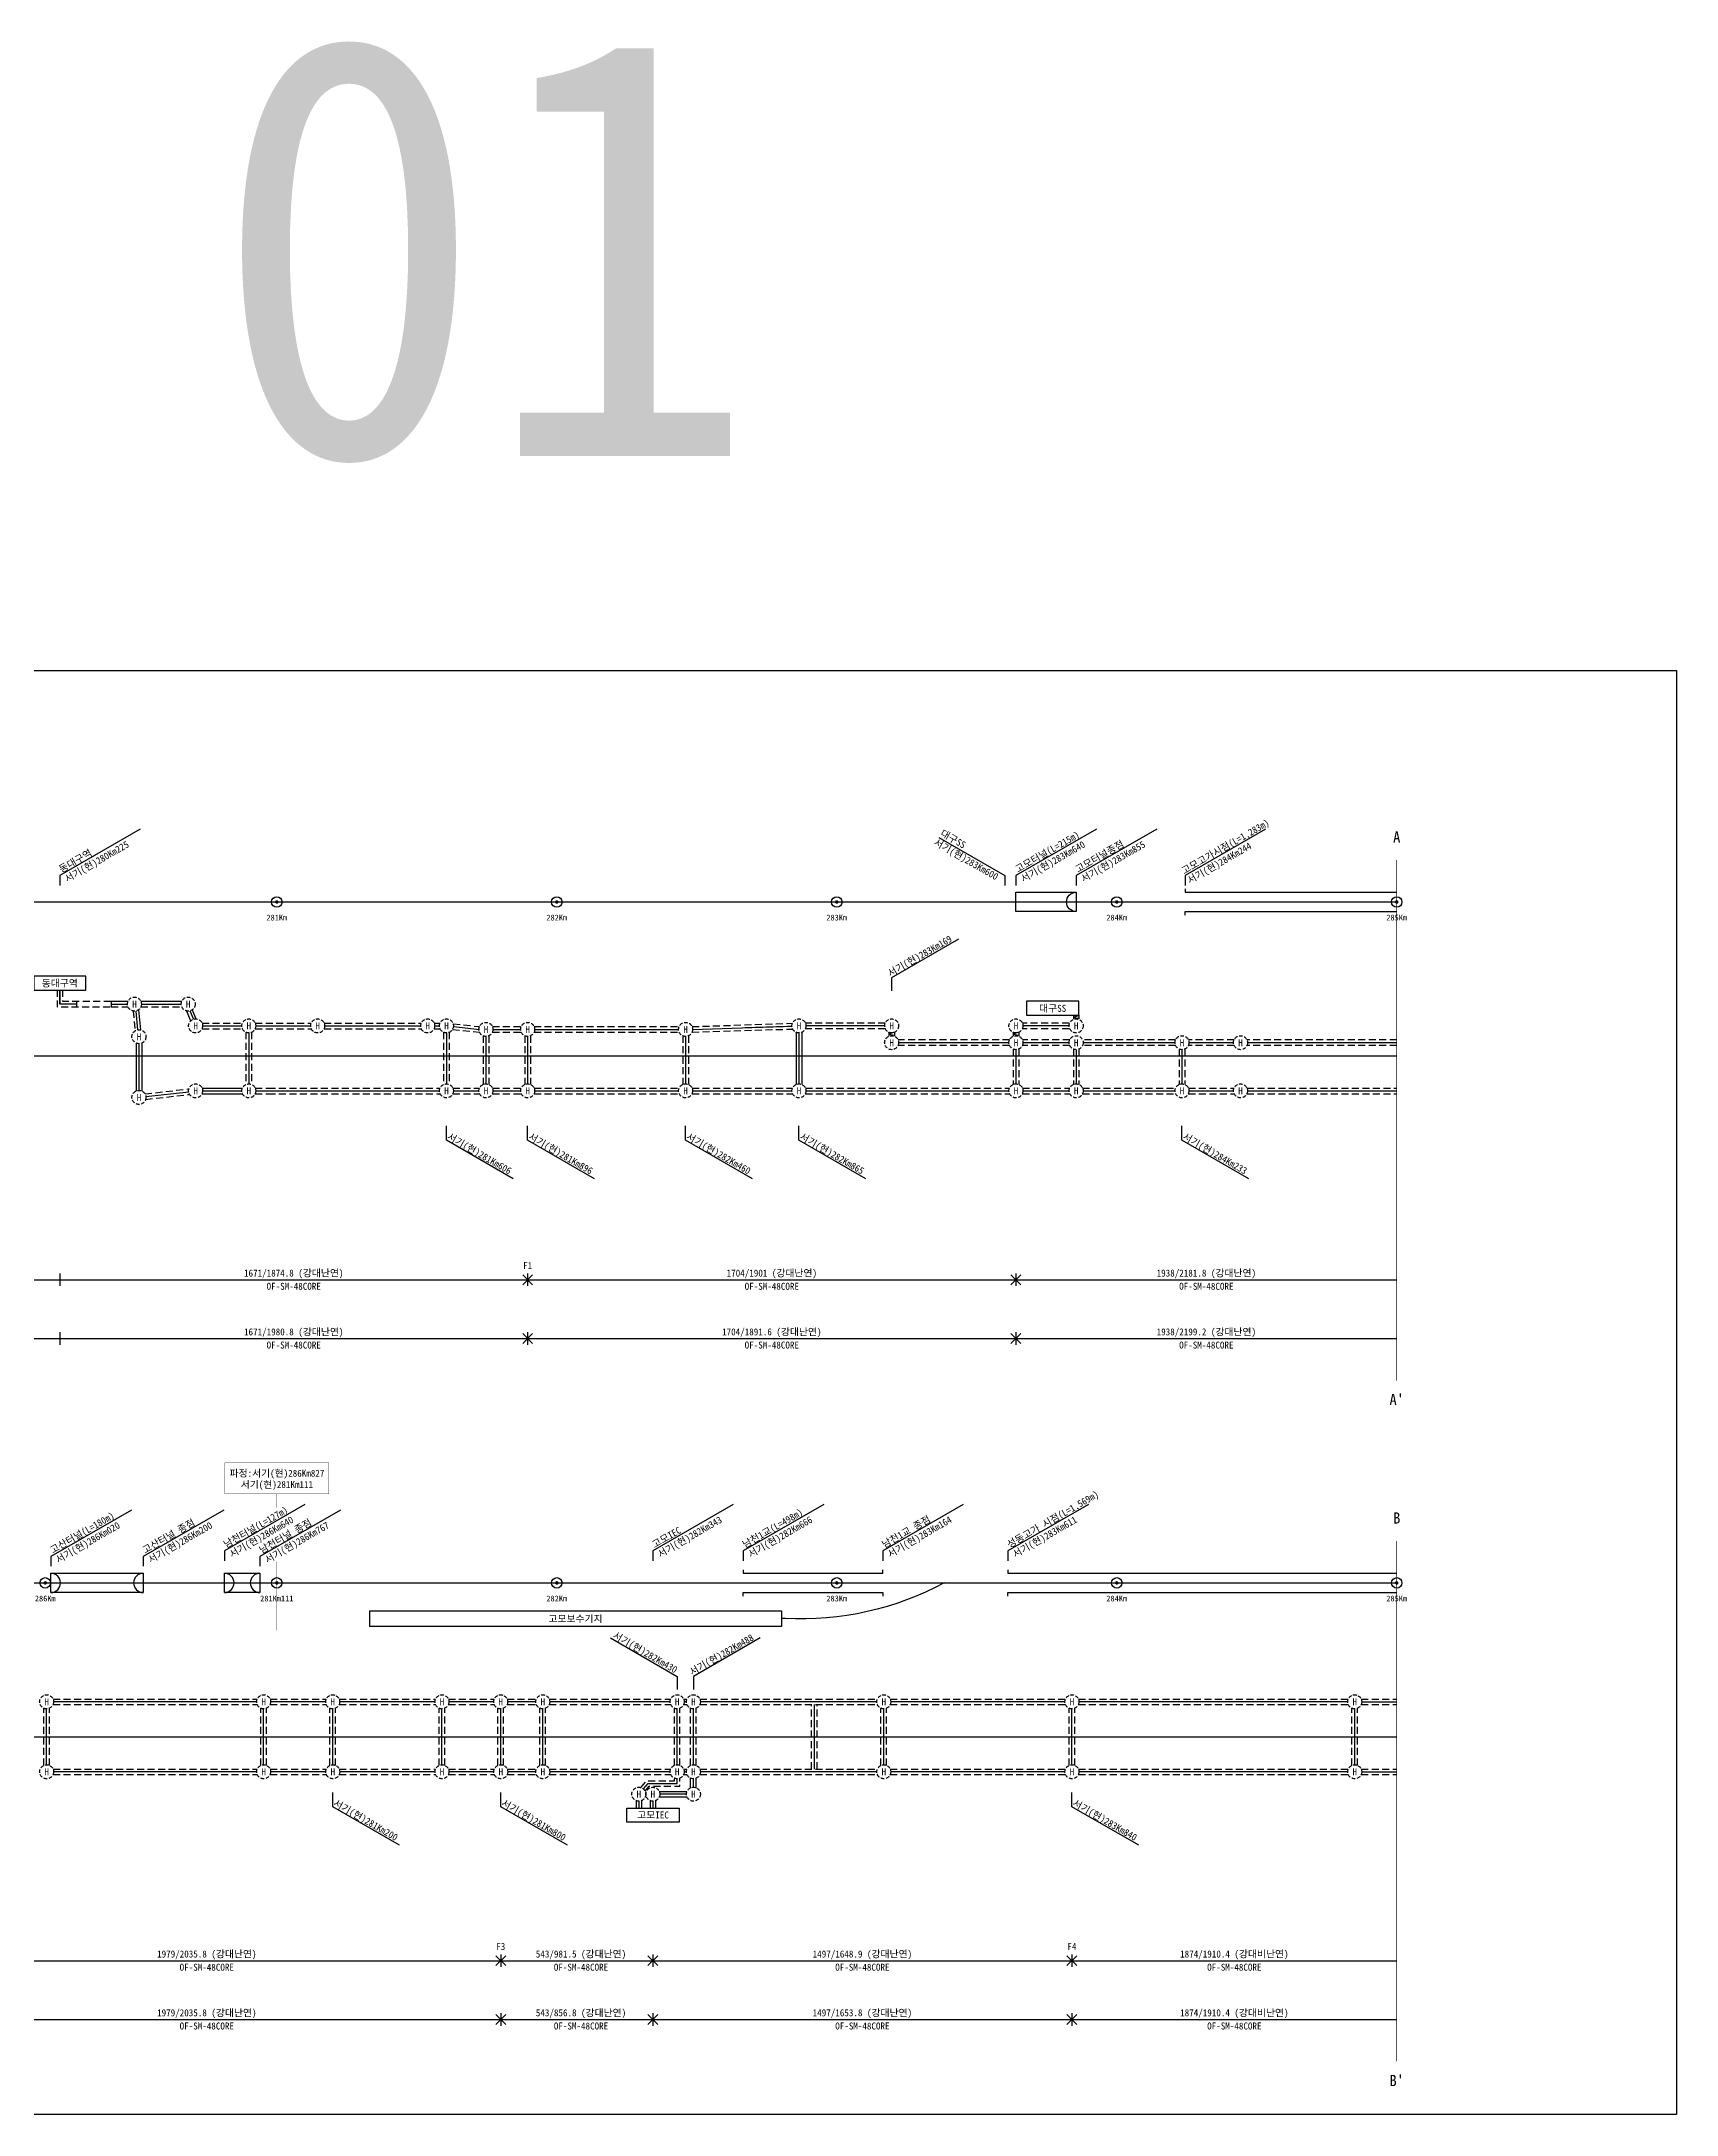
# Model space of a CAD drawing. Extents: x -115 to 796, y 0 to 741.
# Drawn here: x 212 to 796, y 0 to 741 of the extents above; entities that cross this region are included whole.
import ezdxf
from ezdxf.enums import TextEntityAlignment as Align

# ---------------------------------------------------------------- set-up
doc = ezdxf.new("R2010")
doc.units = 0
doc.header["$MEASUREMENT"] = 0
doc.linetypes.add('CENTER', pattern=[50.8, 31.75, -6.35, 6.35, -6.35])
doc.linetypes.add('HIDDEN', pattern=[0.375, 0.25, -0.125])
for name, color, linetype in [('TN-CABL', 4, 'Continuous'), ('TN-MACL', 6, 'Continuous'), ('TN-MACT', 6, 'Continuous'), ('TN-TABL-LIN1', 4, 'Continuous'), ('TN-TABL-LIN2', 1, 'Continuous'), ('TN-TABL-TEX2', 3, 'Continuous'), ('TN-TEXT', 3, 'Continuous'), ('TT-CABL', 4, 'Continuous'), ('TT-LEAT', 3, 'Continuous'), ('TX-BORD', 7, 'Continuous'), ('TX-PAPR', 2, 'Continuous'), ('TZ-BASE', 253, 'Continuous'), ('TZ-CABL', 4, 'Continuous'), ('TZ-LEAL', 253, 'Continuous'), ('TZ-LINE', 1, 'Continuous')]:
    doc.layers.add(name, color=color, linetype=linetype)
doc.layers.add('TX-LINE', color=6, linetype='Continuous', plot=False)
doc.styles.get("Standard").update_dxf_attribs({"font": 'GulimChe.ttf'})
doc.styles.add('굴림체', font='GulimChe.ttf')
doc.linetypes.add('TRACKS', pattern='A,3.81,[130,ltypeshp.shx,S=6.35,R=0,X=0,Y=0],3.81', length=7.62)
doc.linetypes.add('ZIGZAG', pattern='A,0.0001,-0.2,[131,ltypeshp.shx,S=0.2,R=0,X=-0.2,Y=0],-0.4,[131,ltypeshp.shx,S=0.2,R=180,X=0.2,Y=0],-0.2', length=0.8001)

# ---------------------------------------------------------------- blocks, each defined once
blk = doc.blocks.new('XX')
at = {"layer": 'TN-TABL-LIN1'}
for points in [[(-1.77, 1.77), (1.77, -1.77)], [(1.77, 1.77), (-1.77, -1.77)]]:
    blk.add_lwpolyline(points, dxfattribs=at)

msp = doc.modelspace()

# ---------------------------------------------------------------- linework, layer by layer
at = {"layer": 'TN-CABL', "linetype": 'ZIGZAG', "ltscale": 5}
for p, q in [((218.57, 401.79), (218.57, 396.79)), ((224.53, 396.79), (218.57, 396.79)), ((442.37, 114.47), (432.87, 114.47))]:
    msp.add_line(p, q, dxfattribs=at)
at = {"layer": 'TN-CABL', "linetype": 'ZIGZAG', "ltscale": 3}
for p, q in [((265.02, 394.36), (266.27, 391.37)), ((425.37, 111.97), (425.37, 109.47)), ((430.37, 111.97), (430.37, 109.47))]:
    msp.add_line(p, q, dxfattribs=at)
at = {"layer": 'TN-CABL', "linetype": 'ByBlock', "ltscale": 10, "flags": 128}
for points in [[(620.47, 437.99), (620.47, 436.74), (696.07, 436.74)], [(620.47, 428.59), (620.47, 429.84), (696.07, 429.84)], [(462.67, 194.67), (462.67, 193.42), (512.47, 193.42), (512.47, 194.67)], [(557.17, 194.67), (557.17, 193.42), (696.07, 193.42)], [(462.67, 185.27), (462.67, 186.52), (512.47, 186.52), (512.47, 185.27)], [(557.17, 185.27), (557.17, 186.52), (696.07, 186.52)]]:
    msp.add_lwpolyline(points, dxfattribs=at)
at = {"layer": 'TN-CABL', "linetype": 'ByBlock', "ltscale": 10}
for points in [[(560.07, 429.84), (560.07, 436.74)], [(560.07, 436.74), (581.57, 436.74), (581.57, 429.84)], [(581.57, 429.84), (560.07, 429.84)]]:
    msp.add_lwpolyline(points, dxfattribs=at)
msp.add_lwpolyline([(581.57, 429.84, -1), (581.57, 436.74)], format="xyb", dxfattribs=at)
at = {"layer": 'TN-CABL', "linetype": 'HIDDEN', "ltscale": 10, "flags": 128}
for points in [[(217.57, 401.85), (217.57, 395.79), (236.94, 395.79)], [(219.57, 401.85), (219.57, 397.79), (236.94, 397.79)], [(236.94, 397.79), (236.94, 395.79)], [(236.94, 395.79), (242.94, 395.79)], [(244.72, 394.34), (245.4, 387.19)], [(247.52, 395.79), (262.14, 395.79)], [(269.37, 390.01), (283.78, 390.01)], [(269.37, 388.01), (283.78, 388.01)], [(285.07, 386.72), (285.07, 368.08)], [(287.07, 386.72), (287.07, 368.08)], [(288.37, 390.01), (308.38, 390.01)], [(288.37, 388.01), (308.38, 388.01)], [(312.97, 390.01), (347.68, 390.01)], [(312.97, 389.01), (347.68, 389.01)], [(312.97, 388.01), (347.68, 388.01)], [(352.27, 390.01), (354.38, 390.01)], [(352.27, 388.01), (354.38, 388.01)], [(355.67, 386.72), (355.67, 368.08)], [(357.67, 386.72), (357.67, 368.08)], [(358.79, 387.67), (368.48, 386.76)], [(359.06, 389.75), (368.48, 388.76)], [(369.77, 385.47), (369.77, 368.08)], [(371.77, 385.47), (371.77, 368.08)], [(373.07, 388.76), (383.38, 388.76)], [(373.07, 387.76), (383.17, 387.76)], [(373.07, 386.76), (383.38, 386.76)], [(384.67, 385.47), (384.67, 368.08)], [(386.67, 385.47), (386.67, 368.08)], [(387.97, 388.76), (439.78, 388.76)], [(387.97, 386.76), (439.78, 386.76)], [(388.17, 387.76), (439.57, 387.76)], [(441.07, 385.47), (441.07, 368.08)], [(443.07, 385.47), (443.07, 368.08)], [(444.37, 388.76), (480.25, 389.93)], [(444.37, 386.76), (480.34, 387.89)], [(444.57, 387.76), (480.08, 388.93)], [(513.38, 390.01), (484.87, 390.01)], [(513.38, 388.01), (484.87, 388.01)], [(513.38, 389.01), (485.07, 389.01)], [(579.07, 390.01), (562.37, 390.01)], [(579.07, 388.01), (562.37, 388.01)], [(557.78, 384.01), (517.97, 384.01)], [(557.78, 382.01), (517.97, 382.01)], [(557.57, 383.01), (518.17, 383.01)], [(559.07, 380.72), (559.07, 368.08)], [(561.07, 380.72), (561.07, 368.08)], [(579.28, 384.01), (562.37, 384.01)], [(579.28, 382.01), (562.37, 382.01)], [(579.07, 383.01), (562.57, 383.01)], [(580.57, 380.72), (580.57, 368.08)], [(582.57, 380.72), (582.57, 368.08)], [(617.08, 384.01), (583.87, 384.01)], [(617.08, 382.01), (583.87, 382.01)], [(616.87, 383.01), (584.07, 383.01)], [(618.37, 380.72), (618.37, 368.08)], [(620.37, 380.72), (620.37, 368.08)], [(637.98, 384.01), (621.67, 384.01)], [(637.98, 382.01), (621.67, 382.01)], [(637.77, 383.01), (621.87, 383.01)], [(696.07, 384.01), (642.57, 384.01)], [(696.07, 382.01), (642.57, 382.01)], [(696.07, 383.01), (642.77, 383.01)], [(249, 364.71), (264.69, 366.52)], [(249.23, 362.72), (264.92, 364.53)], [(288.37, 366.79), (293.07, 366.79)], [(288.37, 364.79), (293.07, 364.79)], [(293.07, 366.79), (354.38, 366.79)], [(293.07, 365.79), (354.17, 365.79)], [(293.07, 364.79), (354.38, 364.79)], [(358.97, 366.79), (368.48, 366.79)], [(358.97, 364.79), (368.48, 364.79)], [(359.17, 365.79), (368.27, 365.79)], [(373.07, 366.79), (383.38, 366.79)], [(373.07, 364.79), (383.38, 364.79)], [(373.27, 365.79), (383.17, 365.79)], [(387.97, 366.79), (439.78, 366.79)], [(387.97, 364.79), (439.78, 364.79)], [(388.17, 365.79), (439.57, 365.79)], [(444.37, 366.79), (480.28, 366.79)], [(444.37, 364.79), (480.28, 364.79)], [(444.57, 365.79), (480.07, 365.79)], [(484.87, 366.79), (557.78, 366.79)], [(484.87, 364.79), (557.78, 364.79)], [(485.07, 365.79), (557.57, 365.79)], [(562.37, 366.79), (579.28, 366.79)], [(562.37, 364.79), (579.28, 364.79)], [(562.57, 365.79), (579.07, 365.79)], [(583.87, 366.79), (617.08, 366.79)], [(583.87, 364.79), (617.08, 364.79)], [(584.07, 365.79), (616.87, 365.79)], [(621.67, 366.79), (637.98, 366.79)], [(621.67, 364.79), (637.98, 364.79)], [(621.87, 365.79), (637.77, 365.79)], [(642.57, 366.79), (696.07, 366.79)], [(642.57, 364.79), (696.07, 364.79)], [(642.77, 365.79), (696.07, 365.79)], [(216.17, 148.47), (289.08, 148.47)], [(293.67, 148.47), (313.75, 148.47)], [(318.33, 148.47), (352.78, 148.47)], [(357.37, 148.47), (373.75, 148.47)], [(378.33, 148.47), (388.78, 148.47)], [(393.37, 148.47), (436.78, 148.47)], [(441.37, 148.47), (442.58, 148.47)], [(447.17, 148.47), (510.58, 148.47)], [(515.17, 148.47), (577.78, 148.47)], [(582.37, 148.47), (678.78, 148.47)], [(683.37, 148.47), (696.07, 148.47)], [(212.87, 124.76), (212.87, 145.18)], [(214.87, 124.76), (214.87, 145.18)], [(216.17, 146.47), (289.08, 146.47)], [(290.37, 124.76), (290.37, 145.18)], [(292.37, 124.76), (292.37, 145.18)], [(293.67, 146.47), (313.75, 146.47)], [(315.07, 124.76), (315.07, 145.18)], [(317.07, 124.76), (317.07, 145.18)], [(318.33, 146.47), (352.78, 146.47)], [(354.07, 124.76), (354.07, 145.18)], [(356.07, 124.76), (356.07, 145.18)], [(357.37, 146.47), (373.75, 146.47)], [(375.07, 124.76), (375.07, 145.18)], [(377.07, 124.76), (377.07, 145.18)], [(378.33, 146.47), (388.78, 146.47)], [(390.07, 124.76), (390.07, 145.18)], [(392.07, 124.76), (392.07, 145.18)], [(393.37, 146.47), (436.78, 146.47)], [(438.07, 124.76), (438.07, 145.18)], [(440.07, 124.76), (440.07, 145.18)], [(441.37, 146.47), (442.58, 146.47)], [(443.87, 124.76), (443.87, 145.18)], [(445.87, 124.76), (445.87, 145.18)], [(447.17, 146.47), (510.58, 146.47)], [(487.07, 123.47), (487.07, 146.47)], [(489.07, 123.47), (489.07, 146.47)], [(511.87, 124.76), (511.87, 145.18)], [(513.87, 124.76), (513.87, 145.18)], [(515.17, 146.47), (577.78, 146.47)], [(579.07, 124.76), (579.07, 145.18)], [(581.07, 124.76), (581.07, 145.18)], [(582.37, 146.47), (678.78, 146.47)], [(680.07, 124.76), (680.07, 145.18)], [(682.07, 124.76), (682.07, 145.18)], [(683.37, 146.47), (696.07, 146.47)], [(216.17, 123.47), (289.08, 123.47)], [(216.17, 121.47), (289.08, 121.47)], [(293.67, 123.47), (313.78, 123.47)], [(293.67, 121.47), (313.78, 121.47)], [(318.37, 123.47), (352.78, 123.47)], [(318.37, 121.47), (352.78, 121.47)], [(357.37, 123.47), (373.78, 123.47)], [(357.37, 121.47), (373.78, 121.47)], [(378.37, 123.47), (388.78, 123.47)], [(378.37, 121.47), (388.78, 121.47)], [(393.37, 123.47), (436.78, 123.47)], [(393.37, 121.47), (436.78, 121.47)], [(426.11, 116.86), (428.2, 119.3), (438.07, 119.3), (438.07, 120.18)], [(427.63, 115.56), (429.12, 117.3), (440.07, 117.3), (440.07, 120.18)], [(441.37, 123.47), (442.58, 123.47)], [(441.37, 121.47), (442.58, 121.47)], [(447.17, 123.47), (510.58, 123.47)], [(447.17, 121.47), (510.58, 121.47)], [(515.17, 123.47), (577.78, 123.47)], [(515.17, 121.47), (577.78, 121.47)], [(582.37, 123.47), (678.78, 123.47)], [(582.37, 121.47), (678.78, 121.47)], [(683.37, 123.47), (696.07, 123.47)], [(683.37, 121.47), (696.07, 121.47)]]:
    msp.add_lwpolyline(points, dxfattribs=at)
at = {"layer": 'TN-CABL', "linetype": 'ZIGZAG', "ltscale": 5}
for points in [[(236.94, 396.79), (242.73, 396.79)], [(245.71, 394.33), (246.35, 387.6)], [(247.73, 396.79), (261.93, 396.79)], [(269.58, 389.01), (283.57, 389.01)], [(286.07, 386.51), (286.07, 368.29)], [(312.97, 389.01), (347.68, 389.01)], [(356.67, 386.51), (356.67, 368.29)], [(370.77, 385.26), (370.77, 368.29)], [(373.07, 387.76), (383.17, 387.76)], [(385.67, 385.26), (385.67, 368.29)], [(388.17, 387.76), (439.57, 387.76)], [(442.07, 385.26), (442.07, 368.29)], [(444.57, 387.76), (480.08, 388.93)], [(482.57, 386.51), (482.57, 368.29)], [(513.38, 389.01), (485.07, 389.01)], [(579.07, 389.01), (562.57, 389.01)], [(246.84, 382.65), (246.84, 365.95)], [(557.57, 383.01), (518.17, 383.01)], [(560.07, 380.51), (560.07, 368.29)], [(579.07, 383.01), (562.57, 383.01)], [(581.57, 380.51), (581.57, 368.29)], [(616.87, 383.01), (584.07, 383.01)], [(619.37, 380.51), (619.37, 368.29)], [(637.77, 383.01), (621.87, 383.01)], [(696.07, 383.01), (642.77, 383.01)], [(249.32, 363.74), (264.6, 365.5)], [(293.07, 365.79), (354.17, 365.79)], [(359.17, 365.79), (368.27, 365.79)], [(373.27, 365.79), (383.17, 365.79)], [(388.17, 365.79), (439.57, 365.79)], [(444.57, 365.79), (480.07, 365.79)], [(485.07, 365.79), (557.57, 365.79)], [(562.57, 365.79), (579.07, 365.79)], [(584.07, 365.79), (616.87, 365.79)], [(621.87, 365.79), (637.77, 365.79)], [(642.77, 365.79), (696.07, 365.79)], [(213.87, 124.97), (213.87, 144.97)], [(291.37, 124.97), (291.37, 144.97)], [(316.07, 124.97), (316.07, 144.97)], [(355.07, 124.97), (355.07, 144.97)], [(376.07, 124.97), (376.07, 144.97)], [(391.07, 124.97), (391.07, 144.97)], [(439.07, 124.97), (439.07, 144.97)], [(444.87, 124.97), (444.87, 144.97)], [(488.07, 123.47), (488.07, 146.47)], [(512.87, 124.97), (512.87, 144.97)], [(580.07, 124.97), (580.07, 144.97)], [(681.07, 124.97), (681.07, 144.97)]]:
    msp.add_lwpolyline(points, dxfattribs=at)
at = {"layer": 'TN-CABL', "ltscale": 10, "flags": 128}
for points in [[(245.84, 382.86), (245.84, 365.74)], [(247.84, 382.86), (247.84, 365.74)], [(269.37, 364.79), (283.78, 364.79)]]:
    msp.add_lwpolyline(points, dxfattribs=at)
at = {"layer": 'TN-CABL', "linetype": 'ByBlock', "ltscale": 10, "flags": 128}
for points in [[(215.37, 193.42), (248.37, 193.42), (248.37, 186.52), (215.37, 186.52)], [(277.37, 193.42), (290.07, 193.42), (290.07, 186.52), (277.37, 186.52)]]:
    msp.add_lwpolyline(points, close=True, dxfattribs=at)
at = {"layer": 'TN-CABL', "linetype": 'ZIGZAG', "ltscale": 3}
msp.add_lwpolyline([(444.87, 116.97), (444.87, 119.97)], dxfattribs=at)
at = {"layer": 'TN-CABL', "linetype": 'ByBlock', "ltscale": 10}
for centre, start, end in [((215.37, 189.97), 270, 90), ((248.37, 189.97), 90, 270), ((277.37, 189.97), 270, 90), ((290.07, 189.97), 90, 270)]:
    msp.add_arc(centre, 3.45, start, end, dxfattribs=at)
at = {"layer": 'TN-MACL', "linetype": 'CENTER', "ltscale": 0.8, "const_width": 0.2}
for points in [[(696.07, 448.29), (696.07, 262.29)], [(696.07, 204.97), (696.07, 18.97)]]:
    msp.add_lwpolyline(points, dxfattribs=at)
at = {"layer": 'TN-TABL-LIN1', "linetype": 'HIDDEN', "ltscale": 5}
for centre in [(245.23, 396.79), (264.43, 396.79), (246.84, 385.15), (267.08, 389.01), (286.07, 389.01), (310.67, 389.01), (349.97, 389.01), (356.67, 389.01), (370.77, 387.76), (385.67, 387.76), (442.07, 387.76), (482.57, 389.01), (515.67, 389.01), (515.67, 383.01), (560.07, 389.01), (560.07, 383.01), (581.57, 389.01), (581.57, 383.01), (619.37, 383.01), (640.27, 383.01), (246.84, 363.45), (267.08, 365.79), (286.07, 365.79), (356.67, 365.79), (370.77, 365.79), (385.67, 365.79), (442.07, 365.79), (482.57, 365.79), (560.07, 365.79), (581.57, 365.79), (619.37, 365.79), (640.27, 365.79), (213.87, 147.47), (291.37, 147.47), (316.04, 147.47), (355.07, 147.47), (376.04, 147.47), (391.07, 147.47), (439.07, 147.47), (444.87, 147.47), (512.87, 147.47), (580.07, 147.47), (681.07, 147.47), (213.87, 122.47), (291.37, 122.47), (316.07, 122.47), (355.07, 122.47), (376.07, 122.47), (391.07, 122.47), (439.07, 122.47), (444.87, 122.47), (512.87, 122.47), (580.07, 122.47), (681.07, 122.47), (425.37, 114.47), (430.37, 114.47), (444.87, 114.47)]:
    msp.add_circle(centre, 2.5, dxfattribs=at)
at = {"layer": 'TN-TABL-LIN2'}
for points in [[(247.33, 459.33), (218.57, 442.73), (218.57, 439.23)], [(588.83, 459.33), (560.07, 442.73), (560.07, 439.23)], [(610.33, 459.33), (581.57, 442.73), (581.57, 439.23)], [(649.23, 459.33), (620.47, 442.73), (620.47, 439.23)], [(532.52, 456.33), (556.07, 442.73), (556.07, 439.23)], [(539.53, 419.96), (515.67, 406.18), (515.67, 401.51)], [(380.53, 334.38), (356.67, 348.16), (356.67, 353.29)], [(409.53, 334.38), (385.67, 348.16), (385.67, 353.29)], [(465.93, 334.38), (442.07, 348.16), (442.07, 353.29)], [(506.43, 334.38), (482.57, 348.16), (482.57, 353.29)], [(643.23, 334.38), (619.37, 348.16), (619.37, 353.29)], [(244.13, 216.01), (215.37, 199.41), (215.37, 195.91)], [(277.13, 216.01), (248.37, 199.41), (248.37, 195.91)], [(306.13, 218.01), (277.37, 201.41), (277.37, 197.91)], [(318.83, 216.01), (290.07, 199.41), (290.07, 195.91)], [(459.13, 218.01), (430.37, 201.41), (430.37, 197.91)], [(491.43, 218.01), (462.67, 201.41), (462.67, 197.91)], [(541.23, 218.01), (512.47, 201.41), (512.47, 197.91)], [(585.93, 218.01), (557.17, 201.41), (557.17, 197.91)], [(415.22, 170.3), (439.07, 156.53), (439.07, 151.85)], [(468.73, 170.3), (444.87, 156.53), (444.87, 151.85)], [(339.93, 96.21), (316.07, 109.99), (316.07, 115.12)], [(399.93, 96.21), (376.07, 109.99), (376.07, 115.12)], [(603.93, 96.21), (580.07, 109.99), (580.07, 115.12)]]:
    msp.add_lwpolyline(points, dxfattribs=at)
at = {"layer": 'TN-TABL-LIN2', "const_width": 0.625}
for points in [[(295.76, 433.29, 1), (296.39, 433.29, 1)], [(395.76, 433.29, 1), (396.39, 433.29, 1)], [(495.76, 433.29, 1), (496.39, 433.29, 1)], [(595.76, 433.29, 1), (596.39, 433.29, 1)], [(695.76, 433.29, 1), (696.39, 433.29, 1)], [(213.06, 189.97, 1), (213.69, 189.97, 1)], [(295.76, 189.97, 1), (296.39, 189.97, 1)], [(395.76, 189.97, 1), (396.39, 189.97, 1)], [(495.76, 189.97, 1), (496.39, 189.97, 1)], [(595.76, 189.97, 1), (596.39, 189.97, 1)], [(695.76, 189.97, 1), (696.39, 189.97, 1)]]:
    msp.add_lwpolyline(points, format="xyb", close=True, dxfattribs=at)
at = {"layer": 'TN-TABL-LIN2'}
for points in [[(209.24, 401.79), (227.91, 401.79), (227.91, 406.79), (209.24, 406.79)], [(563.85, 392.79), (582.53, 392.79), (582.53, 397.79), (563.85, 397.79)], [(421.12, 109.47), (439.8, 109.47), (439.8, 104.47), (421.12, 104.47)]]:
    msp.add_lwpolyline(points, close=True, dxfattribs=at)
for centre in [(296.07, 433.29), (396.07, 433.29), (496.07, 433.29), (596.07, 433.29), (696.07, 433.29), (213.37, 189.97), (296.07, 189.97), (396.07, 189.97), (496.07, 189.97), (596.07, 189.97), (696.07, 189.97)]:
    msp.add_circle(centre, 1.88, dxfattribs=at)
at = {"layer": 'TT-CABL', "linetype": 'TRACKS', "ltscale": 0.2}
for points in [[(288.57, 389.01), (308.17, 389.01)], [(352.47, 389.01), (354.17, 389.01)], [(359.16, 388.74), (368.48, 387.76)], [(269.58, 365.79), (283.57, 365.79)], [(288.57, 365.79), (293.07, 365.79)]]:
    msp.add_lwpolyline(points, dxfattribs=at)
at = {"layer": 'TT-LEAT', "ltscale": 0.5, "const_width": 0.1}
msp.add_lwpolyline([(277.5, 232.91), (314.65, 232.91), (314.65, 221.83), (277.5, 221.83)], close=True, dxfattribs=at)
at = {"layer": 'TT-LEAT', "linetype": 'CENTER', "ltscale": 0.5, "const_width": 0.1}
for points in [[(296.07, 221.83), (296.07, 216.91)], [(296.07, 197.52), (296.07, 173.02)]]:
    msp.add_lwpolyline(points, dxfattribs=at)
at = {"layer": 'TX-BORD'}
for p, q in [((218.57, 300.51), (218.57, 296.07)), ((385.67, 300.51), (385.67, 296.07)), ((560.07, 300.51), (560.07, 296.07)), ((218.57, 279.51), (218.57, 275.07)), ((385.67, 279.51), (385.67, 275.07)), ((560.07, 279.51), (560.07, 275.07)), ((376.07, 57.19), (376.07, 52.75)), ((430.37, 57.19), (430.37, 52.75)), ((580.07, 57.19), (580.07, 52.75)), ((376.07, 36.19), (376.07, 31.75)), ((430.37, 36.19), (430.37, 31.75)), ((580.07, 36.19), (580.07, 31.75))]:
    msp.add_line(p, q, dxfattribs=at)
at = {"layer": 'TX-LINE'}
for points in [[(113.37, 298.29), (218.57, 298.29), (385.67, 298.29), (560.07, 298.29), (696.07, 298.29)], [(113.37, 277.29), (218.57, 277.29), (385.67, 277.29), (560.07, 277.29), (696.07, 277.29)], [(113.37, 54.97), (166.07, 54.97), (376.07, 54.97), (430.37, 54.97), (580.07, 54.97), (696.07, 54.97)], [(113.37, 33.97), (166.07, 33.97), (376.07, 33.97), (430.37, 33.97), (580.07, 33.97), (696.07, 33.97)]]:
    msp.add_lwpolyline(points, dxfattribs=at)
at = {"layer": 'TX-PAPR'}
msp.add_lwpolyline([(0, 516), (796, 516), (796, 0), (0, 0)], close=True, dxfattribs=at)
at = {"layer": 'TZ-BASE'}
for p, q in [((113.37, 378.29), (696.07, 378.29)), ((113.37, 134.97), (696.07, 134.97))]:
    msp.add_line(p, q, dxfattribs=at)
at = {"layer": 'TZ-CABL', "linetype": 'ByBlock'}
for p, q in [((218.57, 396.79), (218.57, 401.79)), ((224.53, 396.79), (218.57, 396.79))]:
    msp.add_line(p, q, dxfattribs=at)
at = {"layer": 'TZ-CABL'}
for points in [[(224.53, 397.79), (224.53, 395.79)], [(263.84, 394.36), (265.3, 390.76)], [(265.85, 394.73), (267.15, 391.51)], [(582.57, 392.72), (580.57, 392.01), (582.57, 391.74), (581.43, 391.5)], [(516.35, 386.6), (514.67, 386.01), (516.67, 385.74), (515.53, 385.5)], [(560.75, 386.6), (559.07, 386.01), (561.07, 385.74), (559.93, 385.5)], [(269.37, 366.79), (283.78, 366.79)], [(288.87, 147.47), (216.37, 147.47)], [(313.54, 147.47), (293.87, 147.47)], [(352.57, 147.47), (318.54, 147.47)], [(373.54, 147.47), (357.57, 147.47)], [(388.57, 147.47), (378.54, 147.47)], [(436.57, 147.47), (393.57, 147.47)], [(442.37, 147.47), (441.57, 147.47)], [(510.37, 147.47), (447.37, 147.47)], [(577.57, 147.47), (515.37, 147.47)], [(678.57, 147.47), (582.57, 147.47)], [(683.57, 147.47), (696.07, 147.47)], [(288.87, 122.47), (216.37, 122.47)], [(313.54, 122.47), (293.87, 122.47)], [(352.57, 122.47), (318.54, 122.47)], [(373.57, 122.47), (357.57, 122.47)], [(388.57, 122.47), (378.57, 122.47)], [(436.57, 122.47), (393.57, 122.47)], [(442.37, 122.47), (441.57, 122.47)], [(443.87, 116.76), (443.87, 120.18)], [(445.87, 116.76), (445.87, 120.18)], [(510.37, 122.47), (447.37, 122.47)], [(577.57, 122.47), (515.37, 122.47)], [(678.57, 122.47), (582.57, 122.47)], [(683.57, 122.47), (696.07, 122.47)], [(424.37, 112.18), (424.37, 109.47)], [(426.37, 112.18), (426.37, 109.47)], [(429.37, 112.18), (429.37, 109.47)], [(431.37, 112.18), (431.37, 109.47)], [(432.67, 115.47), (442.58, 115.47)], [(432.67, 113.47), (442.58, 113.47)]]:
    msp.add_lwpolyline(points, dxfattribs=at)
at = {"layer": 'TZ-CABL', "linetype": 'ByBlock'}
for points in [[(236.94, 397.79), (242.94, 397.79)], [(246.67, 394.75), (247.35, 387.6)], [(247.52, 397.79), (262.14, 397.79)], [(580.57, 392.79), (580.57, 391.51)], [(582.57, 392.79), (582.57, 391.51)], [(514.67, 386.72), (514.67, 385.3)], [(516.67, 386.72), (516.67, 385.3)], [(559.07, 386.72), (559.07, 385.3)], [(561.07, 386.72), (561.07, 385.3)]]:
    msp.add_lwpolyline(points, dxfattribs=at)
at = {"layer": 'TZ-CABL', "ltscale": 10, "flags": 128}
for points in [[(481.57, 386.72), (481.57, 368.08)], [(483.57, 386.72), (483.57, 368.08)]]:
    msp.add_lwpolyline(points, dxfattribs=at)
at = {"layer": 'TZ-CABL'}
msp.add_lwpolyline([(534.45, 189.97, -0.136531), (477.67, 177.21), (476.33, 177.21)], format="xyb", dxfattribs=at)
msp.add_lwpolyline([(329.31, 179.98), (476.33, 179.98), (476.33, 174.44), (329.31, 174.44)], close=True, dxfattribs=at)
at = {"layer": 'TZ-CABL', "linetype": 'ZIGZAG', "ltscale": 5}
for points in [[(288.87, 147.47), (216.37, 147.47)], [(313.54, 147.47), (293.87, 147.47)], [(352.57, 147.47), (318.54, 147.47)], [(373.54, 147.47), (357.57, 147.47)], [(388.57, 147.47), (378.54, 147.47)], [(436.57, 147.47), (393.57, 147.47)], [(442.37, 147.47), (441.57, 147.47)], [(510.37, 147.47), (447.37, 147.47)], [(577.57, 147.47), (515.37, 147.47)], [(678.57, 147.47), (582.57, 147.47)], [(683.57, 147.47), (696.07, 147.47)], [(288.87, 122.47), (216.37, 122.47)], [(313.54, 122.47), (293.87, 122.47)], [(352.57, 122.47), (318.54, 122.47)], [(373.57, 122.47), (357.57, 122.47)], [(388.57, 122.47), (378.57, 122.47)], [(436.57, 122.47), (393.57, 122.47)], [(427, 116.37), (428.66, 118.3), (439.07, 118.3), (439.07, 119.97)], [(442.37, 122.47), (441.57, 122.47)], [(510.37, 122.47), (447.37, 122.47)], [(577.57, 122.47), (515.37, 122.47)], [(678.57, 122.47), (582.57, 122.47)], [(683.57, 122.47), (696.07, 122.47)]]:
    msp.add_lwpolyline(points, dxfattribs=at)
at = {"layer": 'TZ-LEAL'}
for points in [[(113.37, 298.29), (696.07, 298.29)], [(113.37, 277.29), (696.07, 277.29)], [(113.37, 54.97), (696.07, 54.97)], [(113.37, 33.97), (696.07, 33.97)]]:
    msp.add_lwpolyline(points, dxfattribs=at)
at = {"layer": 'TZ-LINE', "flags": 128}
for points in [[(113.37, 433.29), (696.07, 433.29)], [(113.37, 189.97), (696.07, 189.97)]]:
    msp.add_lwpolyline(points, dxfattribs=at)

# ---------------------------------------------------------------- block references
at = {"layer": 'TN-TABL-LIN1'}
for p in [(385.67, 298.29), (560.07, 298.29), (385.67, 277.29), (560.07, 277.29), (376.07, 54.97), (430.37, 54.97), (580.07, 54.97), (376.07, 33.97), (430.37, 33.97), (580.07, 33.97)]:
    msp.add_blockref('XX', p, dxfattribs=at)

# ---------------------------------------------------------------- texts
at = {"layer": 'TN-MACT'}
for s, p in [('A', (696.07, 453.29)), ("A'", (696.07, 252.29)), ('B', (696.07, 209.97)), ("B'", (696.07, 8.97))]:
    msp.add_text(s, height=4, dxfattribs=at).set_placement(p, align=Align.BOTTOM_CENTER)
at = {"layer": 'TN-TABL-LIN1', "linetype": 'HIDDEN', "ltscale": 5}
for p in [(245.23, 396.79), (264.43, 396.79), (246.84, 385.15), (267.08, 389.01), (286.07, 389.01), (310.67, 389.01), (349.97, 389.01), (356.67, 389.01), (370.77, 387.76), (385.67, 387.76), (442.07, 387.76), (482.57, 389.01), (515.67, 389.01), (560.07, 389.01), (581.57, 389.01), (515.67, 383.01), (560.07, 383.01), (581.57, 383.01), (619.37, 383.01), (640.27, 383.01), (246.84, 363.45), (267.08, 365.79), (286.07, 365.79), (356.67, 365.79), (370.77, 365.79), (385.67, 365.79), (442.07, 365.79), (482.57, 365.79), (560.07, 365.79), (581.57, 365.79), (619.37, 365.79), (640.27, 365.79), (213.87, 147.47), (291.37, 147.47), (316.04, 147.47), (355.07, 147.47), (376.04, 147.47), (391.07, 147.47), (439.07, 147.47), (444.87, 147.47), (512.87, 147.47), (580.07, 147.47), (681.07, 147.47), (213.87, 122.47), (291.37, 122.47), (316.07, 122.47), (355.07, 122.47), (376.07, 122.47), (391.07, 122.47), (439.07, 122.47), (444.87, 122.47), (512.87, 122.47), (580.07, 122.47), (681.07, 122.47), (425.37, 114.47), (430.37, 114.47), (444.87, 114.47)]:
    msp.add_text('H', height=2.5, dxfattribs=at).set_placement(p, align=Align.MIDDLE)
at = {"layer": 'TN-TABL-TEX2'}
for s, p in [('파정:서기(현)286Km827', (296.13, 229.02)), ('서기(현)281Km111', (296.11, 224.99)), ('고모보수기지', (402.77, 177.21))]:
    msp.add_text(s, height=2.5, dxfattribs=at).set_placement(p, align=Align.MIDDLE)
at = {"layer": 'TN-TEXT'}
for s, rotation, p in [('고모고가시점(L=1,283m)', 30, (620.13, 443.11)), ('동대구역', 30, (219.19, 443.66)), ('서기(현)280Km225', 30, (221.19, 440.2)), ('서기(현)283Km600', 330, (530.47, 453.89)), ('대구SS', 330, (532.83, 457.15)), ('고모터널(L=215m)', 30, (560.69, 443.66)), ('서기(현)283Km640', 30, (562.69, 440.2)), ('고모터널종점', 30, (582.19, 443.66)), ('서기(현)283Km855', 30, (584.19, 440.2)), ('서기(현)284Km244', 30, (622.13, 439.65)), ('서기(현)283Km169', 30, (515.13, 406.45)), ('서기(현)281Km606', 330, (356.63, 348.76)), ('서기(현)281Km896', 330, (385.63, 348.76)), ('서기(현)282Km460', 330, (442.03, 348.76)), ('서기(현)282Km865', 330, (482.53, 348.76)), ('서기(현)284Km233', 330, (619.33, 348.76)), ('성동고가 시점(L=1,569m)', 30, (557.79, 202.35)), ('고산터널(L=180m)', 30, (215.99, 200.35)), ('남천터널(L=127m)', 30, (277.99, 202.35)), ('남천1교(L=498m)', 30, (463.29, 202.35)), ('서기(현)286Km020', 30, (217.99, 196.88)), ('고산터널 종점', 30, (248.99, 200.35)), ('서기(현)286Km200', 30, (250.99, 196.88)), ('서기(현)286Km640', 30, (279.99, 198.88)), ('남천터널 종점', 30, (290.69, 200.35)), ('서기(현)286Km767', 30, (292.69, 196.88)), ('고모IEC', 30, (430.99, 202.35)), ('서기(현)282Km343', 30, (432.99, 198.88)), ('서기(현)282Km666', 30, (465.29, 198.88)), ('남천1교 종점', 30, (513.09, 202.35)), ('서기(현)283Km164', 30, (515.09, 198.88)), ('서기(현)283Km611', 30, (559.79, 198.88)), ('서기(현)282Km430', 330, (415.84, 170.52)), ('서기(현)282Km488', 30, (444.33, 156.79)), ('서기(현)281Km200', 330, (316.03, 110.59)), ('서기(현)281Km800', 330, (376.03, 110.59)), ('서기(현)283Km840', 330, (580.03, 110.59))]:
    msp.add_text(s, height=2.5, rotation=rotation, dxfattribs=at).set_placement(p)
for s, height, p in [('281Km', 2.083, (296.07, 427.72)), ('282Km', 2.083, (396.07, 427.72)), ('283Km', 2.083, (496.07, 427.72)), ('284Km', 2.083, (596.07, 427.72)), ('285Km', 2.083, (696.07, 427.72)), ('동대구역', 2.5, (218.57, 404.29)), ('대구SS', 2.5, (573.19, 395.29)), ('286Km', 2.083, (213.37, 184.4)), ('281Km111', 2.083, (296.07, 184.4)), ('282Km', 2.083, (396.07, 184.4)), ('283Km', 2.083, (496.07, 184.4)), ('284Km', 2.083, (596.07, 184.4)), ('285Km', 2.083, (696.07, 184.4)), ('고모IEC', 2.5, (430.46, 107.04))]:
    msp.add_text(s, height=height, dxfattribs=at).set_placement(p, align=Align.MIDDLE_CENTER)
at = {"layer": 'TN-TEXT', "style": '굴림체'}
for s, p in [('F1', (385.67, 303.37)), ('F3', (376.07, 60.06)), ('F4', (580.07, 60.06))]:
    msp.add_text(s, height=2.5, dxfattribs=at).set_placement(p, align=Align.MIDDLE_CENTER)
for s, p in [('1671/1874.8 (강대난연)', (302.12, 301.93)), ('OF-SM-48CORE', (302.12, 297.21)), ('1704/1901 (강대난연)', (472.87, 301.93)), ('OF-SM-48CORE', (472.87, 297.21)), ('1938/2181.8 (강대난연)', (628.07, 301.93)), ('OF-SM-48CORE', (628.07, 297.21)), ('1671/1980.8 (강대난연)', (302.12, 280.93)), ('OF-SM-48CORE', (302.12, 276.21)), ('1704/1891.6 (강대난연)', (472.87, 280.93)), ('OF-SM-48CORE', (472.87, 276.21)), ('1938/2199.2 (강대난연)', (628.07, 280.93)), ('OF-SM-48CORE', (628.07, 276.21)), ('1979/2035.8 (강대난연)', (271.07, 58.61)), ('OF-SM-48CORE', (271.07, 53.89)), ('543/981.5 (강대난연)', (404.72, 58.61)), ('OF-SM-48CORE', (404.72, 53.89)), ('1497/1648.9 (강대난연)', (505.22, 58.61)), ('OF-SM-48CORE', (505.22, 53.89)), ('1874/1910.4 (강대비난연)', (638.07, 58.61)), ('OF-SM-48CORE', (638.07, 53.89)), ('1979/2035.8 (강대난연)', (271.07, 37.61)), ('543/856.8 (강대난연)', (404.72, 37.61)), ('1497/1653.8 (강대난연)', (505.22, 37.61)), ('1874/1910.4 (강대비난연)', (638.07, 37.61)), ('OF-SM-48CORE', (271.07, 32.89)), ('OF-SM-48CORE', (404.72, 32.89)), ('OF-SM-48CORE', (505.22, 32.89)), ('OF-SM-48CORE', (638.07, 32.89))]:
    msp.add_text(s, height=2.5, dxfattribs=at).set_placement(p, align=Align.TOP_CENTER)
at = {"layer": 'TX-PAPR'}
msp.add_text('01', height=150, dxfattribs=at).set_placement((370.33, 666.39), align=Align.MIDDLE)

doc.saveas('drawing.dxf')
